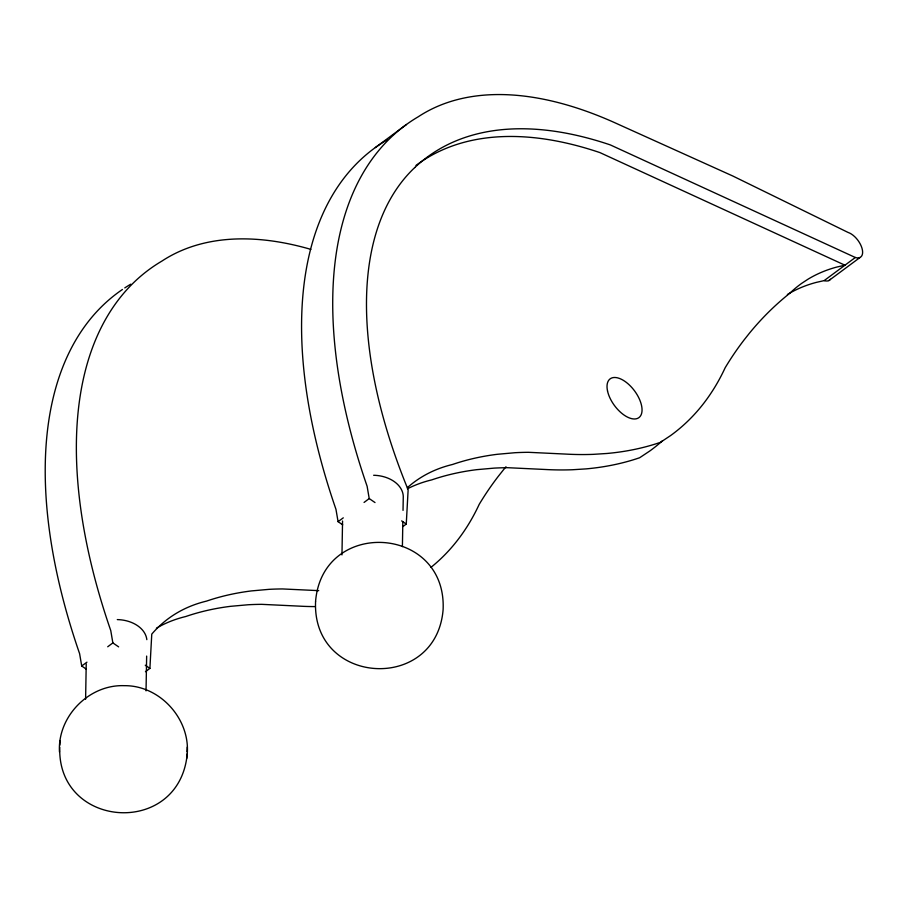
<?xml version="1.0" encoding="UTF-8"?>
<svg xmlns="http://www.w3.org/2000/svg" width="908" height="908" viewBox="0 0 908 908"><rect width="100%" height="100%" fill="white"/><g stroke="black" fill="none" stroke-linecap="round" stroke-linejoin="round"><path stroke-width="1.36" d="M85.602 699.251L86.226 663.952M146.04 690.863L146.653 656.075M341.964 554.913L342.554 521.033M402.403 546.639L402.834 521.544M403.027 510.387L403.277 496.438A30.168 21.474 1 0 0 373.642 475.27M59.485 752.051C57.295 716.662 88.848 684.371 124.226 685.676C161.397 685.188 192.859 721.894 186.662 758.611C174.801 837.108 57.261 827.551 59.735 747.341M59.837 745.116L60.076 740.531M145.45 671.704L149.899 668.401L151.772 634.113A373.245 192.292 53.4 0 1 206.502 601.119A694.802 357.956 53.4 0 1 242.901 592.13A699.966 360.612 53.4 0 1 251.448 590.915L268.972 589.349A698.161 359.681 53.4 0 1 282.49 588.94L318.731 590.643M186.662 758.611L186.912 754.026M187.014 751.801L187.264 747.091M402.925 526.549L406.262 524.064L408.135 489.787A458.654 236.296 53.4 0 1 414.774 167.537M107.712 646.78L112.853 642.898L110.765 630.583A558.795 287.881 53.4 0 1 161.908 261.084A461.888 237.964 53.4 0 1 310.865 249.371M364.063 502.442L369.216 498.56L367.116 486.257A558.795 287.881 53.4 0 1 418.27 116.757A461.888 237.964 53.4 0 1 618.586 124.441L732.881 176.05L848.049 232.425A15.084 7.775 53.4 0 1 862.01 248.293A15.084 7.775 53.4 0 1 855.336 257.497L824.192 280.595L816.235 282.411A385.991 198.863 53.4 0 0 803.614 286.519L801.185 287.507A384.663 198.171 53.4 0 0 787.384 294.51M375.333 147.584L406.489 124.487M828.856 280.583L860.012 257.486M86.339 669.185L81.709 665.995L86.941 662.17M342.702 524.847L338.071 521.657L343.292 517.844M855.336 257.497L610.335 144.917A502.635 258.95 53.4 0 0 414.774 167.549M369.216 498.56L375.004 502.555M401.631 520.886L406.262 524.064M112.853 642.898L118.642 646.882M145.269 665.212L149.899 668.401M338.071 521.657L335.971 509.354A558.795 287.881 53.4 0 1 387.126 139.843M81.709 665.995L79.609 653.681A558.795 287.881 53.4 0 1 122.432 289.482M830.411 279.278A15.084 7.775 53.4 0 1 824.192 280.595M415.966 165.46A502.635 258.95 53.4 0 1 599.95 152.612L844.951 265.204L836.994 267.009A385.991 198.863 53.4 0 0 824.373 271.117L821.956 272.105A384.663 198.171 53.4 0 0 808.143 279.119L801.73 283.33A384.708 198.194 53.4 0 0 791.81 291.377L789.937 293.136A975.918 502.782 53.4 0 0 780.596 300.934A983.273 506.573 53.4 0 0 757.385 323.906A1002.262 516.357 53.4 0 0 749.338 333.315L744.174 339.83A989.311 509.683 53.4 0 0 734.334 353.416A981.593 505.711 53.4 0 0 725.163 367.751A590.711 304.328 53.4 0 1 712.632 390.656L710.294 394.208A598.486 308.334 53.4 0 1 702.883 404.412A592.572 305.292 53.4 0 1 686.221 422.651A592.754 305.383 53.4 0 1 670.547 435.602L660.388 442.366L656.507 443.649A694.87 357.99 53.4 0 1 619.744 452.002A688.536 354.722 53.4 0 1 606.76 453.489L593.457 454.341A693.916 357.502 53.4 0 1 565.888 454.091L528.467 452.309A698.161 359.681 53.4 0 0 514.949 452.717L497.425 454.284A699.966 360.612 53.4 0 0 488.89 455.487A694.802 357.956 53.4 0 0 452.49 464.487A373.245 192.292 53.4 0 0 407.431 487.607M407.42 488.81A373.245 192.292 53.4 0 1 431.72 479.889A694.802 357.956 53.4 0 1 468.119 470.889A699.966 360.612 53.4 0 1 476.655 469.674L494.179 468.119A698.161 359.681 53.4 0 1 507.708 467.699L545.118 469.481A693.916 357.502 53.4 0 0 572.687 469.731L586 468.891A688.536 354.722 53.4 0 0 598.974 467.393A694.87 357.99 53.4 0 0 635.748 459.039L639.618 457.757L649.776 451.004A592.754 305.383 53.4 0 0 662.443 440.811M124.771 287.915A558.795 287.881 53.4 0 1 130.763 284.181M117.291 619.596A30.168 21.474 1 0 1 146.835 639.652M156.392 628.222A373.245 192.292 53.4 0 1 185.743 616.521A694.802 357.956 53.4 0 1 222.142 607.52A699.966 360.612 53.4 0 1 230.677 606.317L248.202 604.751A698.161 359.681 53.4 0 1 261.731 604.342L299.141 606.124A693.916 357.502 53.4 0 0 315.371 606.589M431.028 567.307A592.754 305.383 53.4 0 0 440.244 559.294A592.572 305.292 53.4 0 0 456.894 541.043A598.486 308.334 53.4 0 0 464.317 530.851L466.655 527.298A590.711 304.328 53.4 0 0 479.186 504.383A981.593 505.711 53.4 0 1 488.356 490.048A989.311 509.683 53.4 0 1 498.197 476.462L503.361 469.947A1002.262 516.357 53.4 0 1 505.994 466.769M315.587 601.266C311.626 685.71 436.101 693.315 443.104 609.779C447.054 525.346 322.59 517.742 315.587 601.266M607.543 391.053A24.13 12.428 53.4 0 0 636.69 418.69A24.13 12.428 53.4 0 0 629.335 384.969A24.13 12.428 53.4 0 0 607.543 391.053"/></g></svg>
